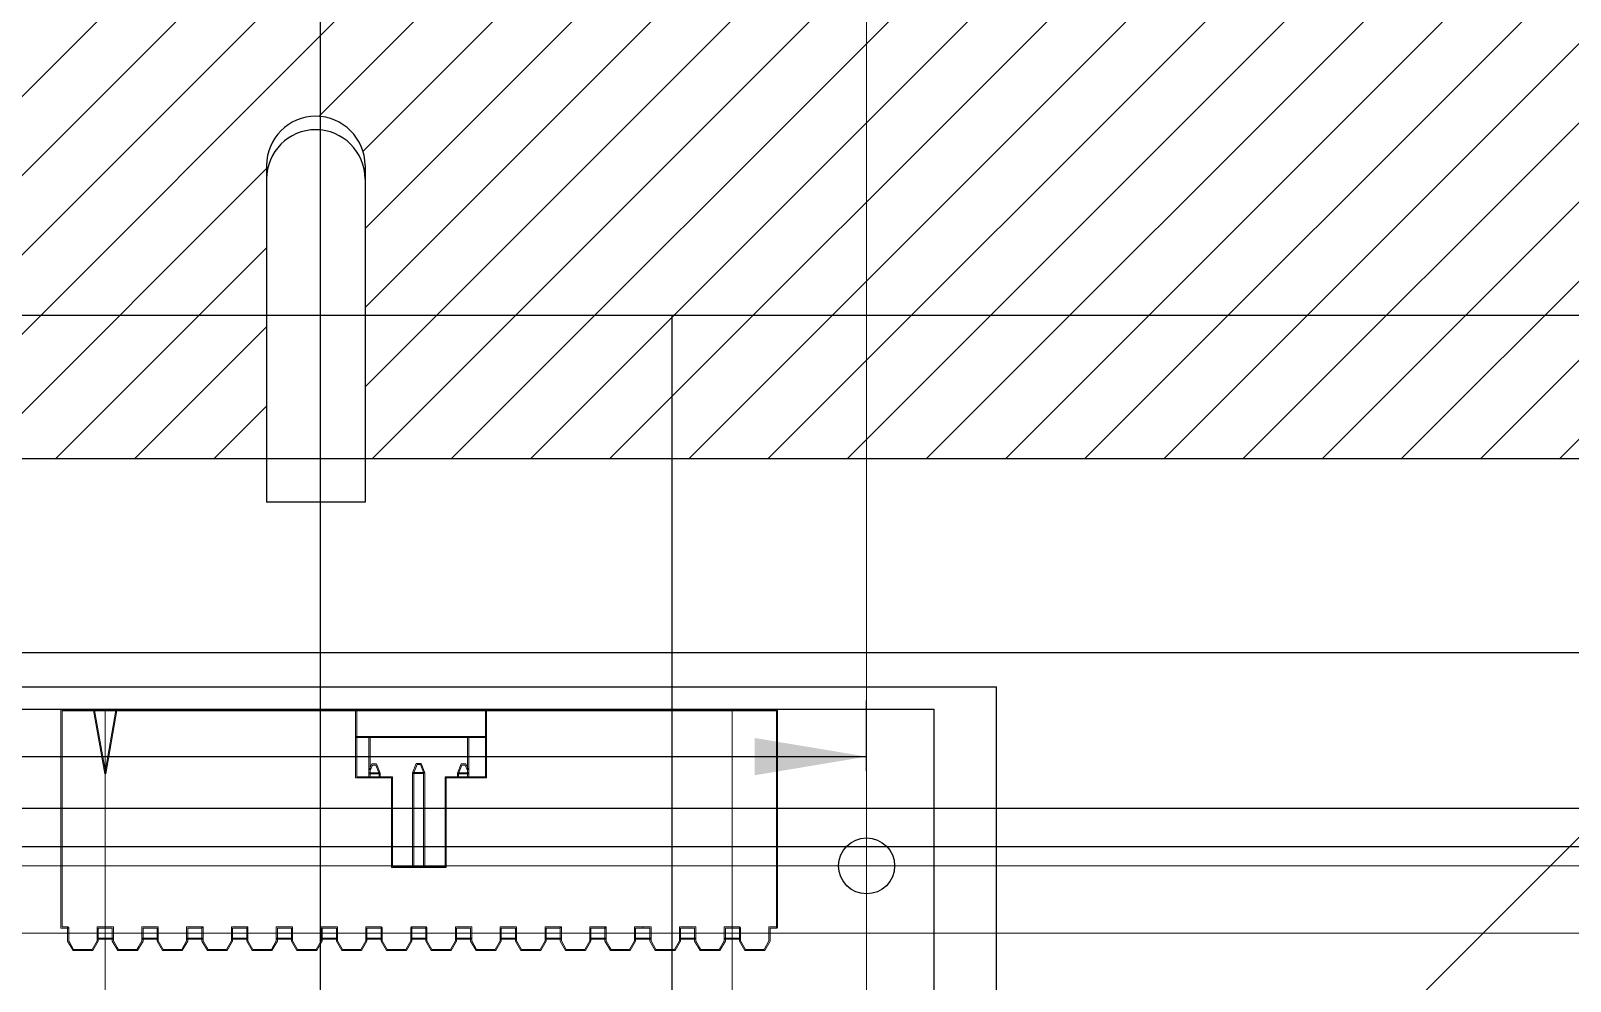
# Model space of a CAD drawing. Header units: inches. Extents: x -1.8 to 19, y -6.6 to 16.3.
# Drawn here: x 7.979 to 11.416, y 6.514 to 8.636 of the extents above; entities that cross this region are included whole.
import ezdxf

# ---------------------------------------------------------------- set-up
doc = ezdxf.new("R2010")
doc.units = ezdxf.units.IN
doc.header["$MEASUREMENT"] = 0
doc.linetypes.add('PHANTOMX2', pattern=[127, 63.5, -12.7, 12.7, -12.7, 12.7, -12.7])
for name, color, linetype, lineweight, true_color in [('carriage ribbon cable', 4, 'Continuous', 25, 0x00ffff), ('carriage shaft', 30, 'Continuous', 25, 0xff7f00), ('dimensions', 150, 'Continuous', 18, 0x0080ff), ('hidden ... bottom view', 16, 'Continuous', 25, 0x800000), ('hidden ... case construction', 56, 'Continuous', 25, 0x808000), ('hidden ... construction', 2, 'Continuous', 0, 0xffff00), ('hidden ... template', 178, 'Continuous', 25, 0x000000), ('top view', 7, 'Continuous', 25, 0xffffff), ('USB interface', 1, 'Continuous', 25, 0xff0000)]:
    doc.layers.add(name, color=color, linetype=linetype, lineweight=lineweight, true_color=true_color)

# ---------------------------------------------------------------- blocks, each defined once
blk = doc.blocks.new('CD_103635_T')
at = {"layer": 'USB interface', "linetype": 'Continuous', "lineweight": 9}
for p, q in [((-0.0991, 0.0111), (-0.0991, 0.4987)), ((-0.0991, 0.4987), (1.2, 0.4987)), ((1.2, 0.4962), (-0.0966, 0.4962)), ((-0.0966, 0.4962), (-0.0966, 0.0136)), ((-0.0264, 0.4972), (-0.024, 0.4976)), ((-0.0012, 0.3556), (-0.0264, 0.4972)), ((-0.024, 0.4976), (0.0012, 0.3561)), ((-0.0012, 0.3561), (0.0236, 0.4976)), ((0.026, 0.4972), (0.0012, 0.3556)), ((0.0236, 0.4976), (0.026, 0.4972)), ((0.5589, 0.3463), (0.5589, 0.4974)), ((0.5589, 0.4974), (0.5614, 0.4974)), ((0.5614, 0.4974), (0.5614, 0.3488)), ((0.8487, 0.3488), (0.8487, 0.4974)), ((0.8487, 0.4974), (0.8512, 0.4974)), ((0.8512, 0.4974), (0.8512, 0.3463)), ((1.0122, 0.4987), (1.5014, 0.4987)), ((1.0122, 0.4962), (1.0122, 0.4987)), ((1.4989, 0.4962), (1.0122, 0.4962)), ((1.2, 0.4987), (1.2, 0.4962)), ((1.3499, 0.4976), (1.3524, 0.4973)), ((1.4795, 0.4983), (1.4812, 0.4966)), ((1.4824, 0.4979), (1.4832, 0.497)), ((1.4989, 0.0124), (1.4989, 0.4962)), ((1.5014, 0.4987), (1.5014, 0.0124)), ((1.4997, 0.4809), (1.5006, 0.4801)), ((0.5602, 0.4388), (0.85, 0.4388)), ((0.5602, 0.4363), (0.5602, 0.4388)), ((0.85, 0.4363), (0.5602, 0.4363)), ((0.5887, 0.3476), (0.5887, 0.4376)), ((0.5887, 0.4376), (0.5911, 0.4376)), ((0.5911, 0.4376), (0.5911, 0.3476)), ((0.7121, 0.4388), (0.85, 0.4388)), ((0.7121, 0.4363), (0.7121, 0.4388)), ((0.85, 0.4363), (0.7121, 0.4363)), ((0.8091, 0.3476), (0.8091, 0.4376)), ((0.8091, 0.4376), (0.8116, 0.4376)), ((0.8116, 0.4376), (0.8116, 0.3476)), ((0.85, 0.4388), (0.85, 0.4363)), ((1.4997, 0.4467), (1.5006, 0.4458)), ((0.6862, 0.3578), (0.6944, 0.3787)), ((0.6944, 0.3787), (0.7052, 0.3787)), ((0.7052, 0.3787), (0.7133, 0.3581)), ((1.4997, 0.412), (1.5006, 0.4111)), ((0.0012, 0.3556), (-0.0012, 0.3561)), ((0.639, 0.3463), (0.5589, 0.3463)), ((0.5614, 0.3488), (0.6415, 0.3488)), ((0.5887, 0.3631), (0.5949, 0.3777)), ((0.5887, 0.3567), (0.5887, 0.3631)), ((0.5911, 0.3567), (0.5887, 0.3567)), ((0.5911, 0.3476), (0.5887, 0.3476)), ((0.5899, 0.3579), (0.6138, 0.3579)), ((0.5899, 0.3554), (0.5899, 0.3579)), ((0.6114, 0.3554), (0.5899, 0.3554)), ((0.5965, 0.3752), (0.5911, 0.3626)), ((0.5911, 0.3626), (0.5911, 0.3567)), ((0.5949, 0.3777), (0.6056, 0.3777)), ((0.6039, 0.3752), (0.5965, 0.3752)), ((0.6115, 0.3562), (0.6039, 0.3752)), ((0.6056, 0.3777), (0.6138, 0.3571)), ((0.6114, 0.3476), (0.6114, 0.3554)), ((0.6138, 0.3476), (0.6114, 0.3476)), ((0.6138, 0.3571), (0.6115, 0.3562)), ((0.6138, 0.3579), (0.6138, 0.3476)), ((0.639, 0.1466), (0.639, 0.3463)), ((0.6415, 0.3488), (0.6415, 0.149)), ((0.6862, 0.1478), (0.6862, 0.3578)), ((0.6874, 0.3564), (0.6874, 0.3588)), ((0.6874, 0.3588), (0.7134, 0.3588)), ((0.7109, 0.3564), (0.6874, 0.3564)), ((0.6961, 0.3762), (0.6887, 0.3574)), ((0.6887, 0.3574), (0.6887, 0.1478)), ((0.7035, 0.3762), (0.6961, 0.3762)), ((0.711, 0.3572), (0.7035, 0.3762)), ((0.7109, 0.1478), (0.7109, 0.3564)), ((0.7133, 0.3581), (0.711, 0.3572)), ((0.7134, 0.3588), (0.7134, 0.1478)), ((0.7587, 0.3488), (0.8487, 0.3488)), ((0.7587, 0.149), (0.7587, 0.3488)), ((0.8512, 0.3463), (0.7612, 0.3463)), ((0.7612, 0.3463), (0.7612, 0.1466)), ((0.7864, 0.3579), (0.8103, 0.3579)), ((0.7864, 0.3476), (0.7864, 0.3579)), ((0.7889, 0.3476), (0.7864, 0.3476)), ((0.7865, 0.3571), (0.7946, 0.3777)), ((0.7888, 0.3562), (0.7865, 0.3571)), ((0.7963, 0.3752), (0.7888, 0.3562)), ((0.8103, 0.3554), (0.7889, 0.3554)), ((0.7889, 0.3554), (0.7889, 0.3476)), ((0.7946, 0.3777), (0.8054, 0.3777)), ((0.8037, 0.3752), (0.7963, 0.3752)), ((0.8091, 0.3626), (0.8037, 0.3752)), ((0.8054, 0.3777), (0.8116, 0.3631)), ((0.8091, 0.3567), (0.8091, 0.3626)), ((0.8116, 0.3567), (0.8091, 0.3567)), ((0.8116, 0.3476), (0.8091, 0.3476)), ((0.8103, 0.3579), (0.8103, 0.3554)), ((0.8116, 0.3631), (0.8116, 0.3567)), ((1.4997, 0.3777), (1.5006, 0.3768)), ((1.4997, 0.3431), (1.5006, 0.3422)), ((1.4997, 0.3088), (1.5006, 0.3079)), ((1.4997, 0.2741), (1.5006, 0.2733)), ((1.4998, 0.2695), (1.5005, 0.2671)), ((0.76, 0.1466), (0.639, 0.1466)), ((0.6415, 0.149), (0.76, 0.149)), ((0.6887, 0.1478), (0.6862, 0.1478)), ((0.7134, 0.1478), (0.7109, 0.1478)), ((0.7125, 0.149), (0.7587, 0.149)), ((0.7125, 0.1466), (0.7125, 0.149)), ((0.7612, 0.1466), (0.7125, 0.1466)), ((0.76, 0.149), (0.76, 0.1466)), ((-0.083, 0.0111), (-0.0991, 0.0111)), ((-0.0966, 0.0136), (-0.083, 0.0136)), ((-0.0842, 0.0124), (-0.0817, 0.0124)), ((-0.0842, -0.0177), (-0.0842, 0.0124)), ((-0.083, 0.0136), (-0.083, 0.0111)), ((-0.0817, 0.0124), (-0.0817, -0.017)), ((-0.0182, -0.017), (-0.0182, 0.0136)), ((-0.0182, 0.0136), (0.0182, 0.0136)), ((0.0157, 0.0111), (-0.0157, 0.0111)), ((-0.0157, 0.0111), (-0.0157, -0.0177)), ((0.0157, -0.0177), (0.0157, 0.0111)), ((0.0182, 0.0136), (0.0182, -0.017)), ((0.0817, 0.0136), (0.1181, 0.0136)), ((0.0817, -0.017), (0.0817, 0.0136)), ((0.1156, 0.0111), (0.0842, 0.0111)), ((0.0842, 0.0111), (0.0842, -0.0177)), ((0.1156, -0.0177), (0.1156, 0.0111)), ((0.1181, 0.0136), (0.1181, -0.017)), ((0.1816, -0.017), (0.1816, 0.0136)), ((0.1816, 0.0136), (0.2184, 0.0136)), ((0.2159, 0.0111), (0.1841, 0.0111)), ((0.1841, 0.0111), (0.1841, -0.0177)), ((0.2159, 0.0124), (0.2184, 0.0124)), ((0.2159, -0.0177), (0.2159, 0.0124)), ((0.2159, -0.0177), (0.2159, 0.0111)), ((0.2184, 0.0136), (0.2184, -0.017)), ((0.2184, 0.0124), (0.2184, -0.017)), ((0.2815, 0.0136), (0.317, 0.0136)), ((0.2819, -0.017), (0.2819, 0.0136)), ((0.2819, 0.0136), (0.3183, 0.0136)), ((0.317, 0.0111), (0.284, 0.0111)), ((0.284, 0.0111), (0.284, -0.0177)), ((0.3158, 0.0111), (0.2844, 0.0111)), ((0.3158, -0.0177), (0.3158, 0.0111)), ((0.317, 0.0136), (0.317, 0.0111)), ((0.3183, 0.0136), (0.3183, -0.017)), ((0.3818, 0.0136), (0.4182, 0.0136)), ((0.3818, -0.017), (0.3818, 0.0136)), ((0.4157, 0.0111), (0.3843, 0.0111)), ((0.3843, 0.0111), (0.3843, -0.0177)), ((0.4157, -0.0177), (0.4157, 0.0111)), ((0.4182, 0.0136), (0.4182, -0.017)), ((0.4817, 0.0136), (0.5185, 0.0136)), ((0.4817, -0.017), (0.4817, 0.0136)), ((0.516, 0.0111), (0.4842, 0.0111)), ((0.4842, 0.0111), (0.4842, -0.0177)), ((0.516, -0.0177), (0.516, 0.0111)), ((0.5185, 0.0136), (0.5185, -0.017)), ((0.5816, 0.0136), (0.6171, 0.0136)), ((0.5816, -0.017), (0.5816, 0.0136)), ((0.6171, 0.0111), (0.5841, 0.0111)), ((0.5841, 0.0111), (0.5841, -0.0177)), ((0.6159, -0.0177), (0.6159, 0.0124)), ((0.6159, 0.0124), (0.6184, 0.0124)), ((0.6171, 0.0136), (0.6171, 0.0111)), ((0.6184, 0.0124), (0.6184, -0.017)), ((0.682, -0.017), (0.682, 0.0124)), ((0.682, 0.0124), (0.6844, 0.0124)), ((0.6832, 0.0136), (0.717, 0.0136)), ((0.6832, 0.0111), (0.6832, 0.0136)), ((0.717, 0.0111), (0.6832, 0.0111)), ((0.6844, 0.0124), (0.6844, -0.0177)), ((0.7158, -0.0177), (0.7158, 0.0124)), ((0.7158, 0.0124), (0.7183, 0.0124)), ((0.717, 0.0136), (0.717, 0.0111)), ((0.7183, 0.0124), (0.7183, -0.017)), ((0.7819, 0.0136), (0.8182, 0.0136)), ((0.7819, -0.017), (0.7819, 0.0136)), ((0.8157, 0.0111), (0.7843, 0.0111)), ((0.7843, 0.0111), (0.7843, -0.0177)), ((0.8157, -0.0177), (0.8157, 0.0111)), ((0.8182, 0.0136), (0.8182, -0.017)), ((0.8818, -0.017), (0.8818, 0.0136)), ((0.8818, 0.0136), (0.9185, 0.0136)), ((0.916, 0.0111), (0.8842, 0.0111)), ((0.8842, 0.0111), (0.8842, -0.0177)), ((0.916, -0.0177), (0.916, 0.0111)), ((0.9185, 0.0136), (0.9185, -0.017)), ((0.9821, 0.0136), (1.0184, 0.0136)), ((0.9821, -0.017), (0.9821, 0.0136)), ((1.0159, 0.0111), (0.9845, 0.0111)), ((0.9845, 0.0111), (0.9845, -0.0177)), ((1.0159, 0.0124), (1.0184, 0.0124)), ((1.0159, -0.0177), (1.0159, 0.0124)), ((1.0159, -0.0177), (1.0159, 0.0111)), ((1.0184, 0.0136), (1.0184, -0.017)), ((1.0184, 0.0124), (1.0184, -0.017)), ((1.082, -0.017), (1.082, 0.0136)), ((1.082, 0.0136), (1.1183, 0.0136)), ((1.082, 0.0136), (1.1171, 0.0136)), ((1.1171, 0.0111), (1.0845, 0.0111)), ((1.0845, 0.0111), (1.0845, -0.0177)), ((1.1158, 0.0111), (1.0845, 0.0111)), ((1.1158, 0.0124), (1.1183, 0.0124)), ((1.1158, -0.0177), (1.1158, 0.0124)), ((1.1158, -0.0177), (1.1158, 0.0111)), ((1.1171, 0.0136), (1.1171, 0.0111)), ((1.1183, 0.0136), (1.1183, -0.017)), ((1.1183, 0.0124), (1.1183, -0.017)), ((1.1819, 0.0136), (1.2186, 0.0136)), ((1.1819, -0.017), (1.1819, 0.0136)), ((1.1819, 0.0136), (1.2, 0.0136)), ((1.2161, 0.0111), (1.1843, 0.0111)), ((1.2, 0.0111), (1.1843, 0.0111)), ((1.1843, 0.0111), (1.1843, -0.0177)), ((1.2, 0.0136), (1.2, 0.0111)), ((1.2161, -0.0177), (1.2161, 0.0111)), ((1.2186, 0.0136), (1.2186, -0.017)), ((1.2822, 0.0136), (1.3185, 0.0136)), ((1.2822, -0.017), (1.2822, 0.0136)), ((1.316, 0.0111), (1.2847, 0.0111)), ((1.2847, 0.0111), (1.2847, -0.0177)), ((1.316, -0.0177), (1.316, 0.0111)), ((1.3185, 0.0136), (1.3185, -0.017)), ((1.3821, 0.0136), (1.4172, 0.0136)), ((1.3821, -0.017), (1.3821, 0.0136)), ((1.4172, 0.0111), (1.3846, 0.0111)), ((1.3846, 0.0111), (1.3846, -0.0177)), ((1.4159, 0.0124), (1.4184, 0.0124)), ((1.4159, -0.0177), (1.4159, 0.0124)), ((1.4172, 0.0136), (1.4172, 0.0111)), ((1.4184, 0.0124), (1.4184, -0.017)), ((1.482, -0.017), (1.482, 0.0136)), ((1.482, 0.0136), (1.5001, 0.0136)), ((1.5001, 0.0111), (1.4845, 0.0111)), ((1.4845, 0.0111), (1.4845, -0.0177)), ((1.5014, 0.0124), (1.4989, 0.0124)), ((1.5001, 0.0136), (1.5001, 0.0111)), ((-0.0721, -0.0388), (-0.0842, -0.0177)), ((-0.0817, -0.017), (-0.0707, -0.0363)), ((-0.0292, -0.0363), (-0.0182, -0.017)), ((-0.0157, -0.0177), (-0.0278, -0.0388)), ((-0.0169, -0.0136), (-0.0169, -0.0111)), ((-0.0169, -0.0111), (0.0169, -0.0111)), ((0.0169, -0.0136), (-0.0169, -0.0136)), ((0.0278, -0.0388), (0.0157, -0.0177)), ((0.0169, -0.0111), (0.0169, -0.0136)), ((0.0182, -0.017), (0.0292, -0.0363)), ((0.0707, -0.0363), (0.0817, -0.017)), ((0.0842, -0.0177), (0.0721, -0.0388)), ((0.083, -0.0111), (0.1168, -0.0111)), ((0.083, -0.0136), (0.083, -0.0111)), ((0.1168, -0.0136), (0.083, -0.0136)), ((0.1277, -0.0388), (0.1156, -0.0177)), ((0.1168, -0.0111), (0.1168, -0.0136)), ((0.1181, -0.017), (0.1291, -0.0363)), ((0.1706, -0.0363), (0.1816, -0.017)), ((0.1841, -0.0177), (0.172, -0.0388)), ((0.1829, -0.0136), (0.1829, -0.0111)), ((0.1829, -0.0111), (0.2171, -0.0111)), ((0.2171, -0.0136), (0.1829, -0.0136)), ((0.228, -0.0388), (0.2159, -0.0177)), ((0.2171, -0.0111), (0.2171, -0.0136)), ((0.2184, -0.017), (0.2294, -0.0363)), ((0.2709, -0.0363), (0.2819, -0.017)), ((0.284, -0.0177), (0.2719, -0.0388)), ((0.2832, -0.0111), (0.317, -0.0111)), ((0.2832, -0.0136), (0.2832, -0.0111)), ((0.317, -0.0136), (0.2832, -0.0136)), ((0.3279, -0.0388), (0.3158, -0.0177)), ((0.317, -0.0111), (0.317, -0.0136)), ((0.3183, -0.017), (0.3293, -0.0363)), ((0.3708, -0.0363), (0.3818, -0.017)), ((0.3843, -0.0177), (0.3722, -0.0388)), ((0.3831, -0.0111), (0.4169, -0.0111)), ((0.3831, -0.0136), (0.3831, -0.0111)), ((0.4169, -0.0136), (0.3831, -0.0136)), ((0.4278, -0.0388), (0.4157, -0.0177)), ((0.4169, -0.0111), (0.4169, -0.0136)), ((0.4182, -0.017), (0.4292, -0.0363)), ((0.4707, -0.0363), (0.4817, -0.017)), ((0.4842, -0.0177), (0.4721, -0.0388)), ((0.483, -0.0111), (0.5172, -0.0111)), ((0.483, -0.0136), (0.483, -0.0111)), ((0.5172, -0.0136), (0.483, -0.0136)), ((0.5281, -0.0388), (0.516, -0.0177)), ((0.5172, -0.0111), (0.5172, -0.0136)), ((0.5185, -0.017), (0.5295, -0.0363)), ((0.5706, -0.0363), (0.5816, -0.017)), ((0.5841, -0.0177), (0.572, -0.0388)), ((0.5829, -0.0111), (0.6171, -0.0111)), ((0.5829, -0.0136), (0.5829, -0.0111)), ((0.6171, -0.0136), (0.5829, -0.0136)), ((0.628, -0.0388), (0.6159, -0.0177)), ((0.6171, -0.0111), (0.6171, -0.0136)), ((0.6184, -0.017), (0.6294, -0.0363)), ((0.6709, -0.0363), (0.682, -0.017)), ((0.6844, -0.0177), (0.6724, -0.0388)), ((0.6832, -0.0111), (0.717, -0.0111)), ((0.6832, -0.0136), (0.6832, -0.0111)), ((0.717, -0.0136), (0.6832, -0.0136)), ((0.7279, -0.0388), (0.7158, -0.0177)), ((0.717, -0.0111), (0.717, -0.0136)), ((0.7183, -0.017), (0.7293, -0.0363)), ((0.7708, -0.0363), (0.7819, -0.017)), ((0.7843, -0.0177), (0.7723, -0.0388)), ((0.7831, -0.0111), (0.8169, -0.0111)), ((0.7831, -0.0136), (0.7831, -0.0111)), ((0.8169, -0.0136), (0.7831, -0.0136)), ((0.8278, -0.0388), (0.8157, -0.0177)), ((0.8169, -0.0111), (0.8169, -0.0136)), ((0.8182, -0.017), (0.8292, -0.0363)), ((0.8707, -0.0363), (0.8818, -0.017)), ((0.8842, -0.0177), (0.8722, -0.0388)), ((0.883, -0.0111), (0.9173, -0.0111)), ((0.883, -0.0136), (0.883, -0.0111)), ((0.9173, -0.0136), (0.883, -0.0136)), ((0.9281, -0.0388), (0.916, -0.0177)), ((0.9173, -0.0111), (0.9173, -0.0136)), ((0.9185, -0.017), (0.9295, -0.0363)), ((0.971, -0.0363), (0.9821, -0.017)), ((0.9845, -0.0177), (0.9725, -0.0388)), ((0.9833, -0.0111), (1.0172, -0.0111)), ((0.9833, -0.0136), (0.9833, -0.0111)), ((1.0172, -0.0136), (0.9833, -0.0136)), ((1.028, -0.0388), (1.0159, -0.0177)), ((1.0172, -0.0111), (1.0172, -0.0136)), ((1.0184, -0.017), (1.0294, -0.0363)), ((1.0709, -0.0363), (1.082, -0.017)), ((1.0845, -0.0177), (1.0724, -0.0388)), ((1.0832, -0.0136), (1.0832, -0.0111)), ((1.0832, -0.0111), (1.1171, -0.0111)), ((1.1171, -0.0136), (1.0832, -0.0136)), ((1.1279, -0.0388), (1.1158, -0.0177)), ((1.1171, -0.0111), (1.1171, -0.0136)), ((1.1183, -0.017), (1.1293, -0.0363)), ((1.1708, -0.0363), (1.1819, -0.017)), ((1.1843, -0.0177), (1.1723, -0.0388)), ((1.1831, -0.0111), (1.2174, -0.0111)), ((1.1831, -0.0136), (1.1831, -0.0111)), ((1.2174, -0.0136), (1.1831, -0.0136)), ((1.2282, -0.0388), (1.2161, -0.0177)), ((1.2174, -0.0111), (1.2174, -0.0136)), ((1.2186, -0.017), (1.2296, -0.0363)), ((1.2712, -0.0363), (1.2822, -0.017)), ((1.2847, -0.0177), (1.2726, -0.0388)), ((1.2834, -0.0111), (1.3173, -0.0111)), ((1.2834, -0.0136), (1.2834, -0.0111)), ((1.3173, -0.0136), (1.2834, -0.0136)), ((1.3281, -0.0388), (1.316, -0.0177)), ((1.3173, -0.0111), (1.3173, -0.0136)), ((1.3185, -0.017), (1.3296, -0.0363)), ((1.371, -0.0363), (1.3821, -0.017)), ((1.3846, -0.0177), (1.3725, -0.0388)), ((1.3833, -0.0136), (1.3833, -0.0111)), ((1.3833, -0.0111), (1.4172, -0.0111)), ((1.4172, -0.0136), (1.3833, -0.0136)), ((1.428, -0.0388), (1.4159, -0.0177)), ((1.4172, -0.0111), (1.4172, -0.0136)), ((1.4184, -0.017), (1.4295, -0.0363)), ((1.471, -0.0363), (1.482, -0.017)), ((1.4845, -0.0177), (1.4724, -0.0388)), ((-0.0278, -0.0388), (-0.0721, -0.0388)), ((-0.0707, -0.0363), (-0.0292, -0.0363)), ((0.0721, -0.0388), (0.0278, -0.0388)), ((0.0292, -0.0363), (0.0707, -0.0363)), ((0.172, -0.0388), (0.1277, -0.0388)), ((0.1291, -0.0363), (0.1706, -0.0363)), ((0.2719, -0.0388), (0.228, -0.0388)), ((0.2294, -0.0363), (0.2709, -0.0363)), ((0.3722, -0.0388), (0.3279, -0.0388)), ((0.3293, -0.0363), (0.3708, -0.0363)), ((0.4721, -0.0388), (0.4278, -0.0388)), ((0.4292, -0.0363), (0.4707, -0.0363)), ((0.572, -0.0388), (0.5281, -0.0388)), ((0.5295, -0.0363), (0.5706, -0.0363)), ((0.6724, -0.0388), (0.628, -0.0388)), ((0.6294, -0.0363), (0.6709, -0.0363)), ((0.7723, -0.0388), (0.7279, -0.0388)), ((0.7293, -0.0363), (0.7708, -0.0363)), ((0.8722, -0.0388), (0.8278, -0.0388)), ((0.8292, -0.0363), (0.8707, -0.0363)), ((0.9725, -0.0388), (0.9281, -0.0388)), ((0.9295, -0.0363), (0.971, -0.0363)), ((1.0724, -0.0388), (1.028, -0.0388)), ((1.0294, -0.0363), (1.0709, -0.0363)), ((1.1723, -0.0388), (1.1279, -0.0388)), ((1.1293, -0.0363), (1.1708, -0.0363)), ((1.2726, -0.0388), (1.2282, -0.0388)), ((1.2296, -0.0363), (1.2712, -0.0363)), ((1.3725, -0.0388), (1.3281, -0.0388)), ((1.3296, -0.0363), (1.371, -0.0363)), ((1.4724, -0.0388), (1.428, -0.0388)), ((1.4295, -0.0363), (1.471, -0.0363))]:
    blk.add_line(p, q, dxfattribs=at)

msp = doc.modelspace()

# ---------------------------------------------------------------- hatches: boundary and pattern name
at = {"layer": 'carriage ribbon cable'}
h = msp.add_hatch(dxfattribs=at)
h.set_pattern_fill('ANSI31', color=256, style=0, pattern_type=0)
edge = h.paths.add_edge_path(flags=0)
edge.add_line((12.9658, 7.9692), (13.255, 7.68))
edge.add_line((13.255, 7.68), (13.255, 4.095))
edge.add_line((13.255, 4.095), (12.125, 4.095))
edge.add_line((12.125, 4.095), (12.125, 7.34))
edge.add_line((12.125, 7.34), (12.225, 7.34))
edge.add_line((12.225, 7.34), (12.225, 7.78))
edge.add_line((12.225, 7.78), (11.785, 7.78))
edge.add_line((11.785, 7.78), (11.785, 7.68))
edge.add_line((11.785, 7.68), (8.725, 7.68))
edge.add_line((8.725, 7.68), (8.725, 8.335))
edge.add_arc((8.615, 8.335), 0.11, 0, 180)
edge.add_line((8.505, 8.335), (8.505, 7.68))
edge.add_line((8.505, 7.68), (1.215, 7.68))
edge.add_line((1.215, 7.68), (1.215, 8.81))
edge.add_line((1.215, 8.81), (12.125, 8.81))
edge.add_line((12.125, 8.81), (12.4142, 8.5208))
edge.add_line((12.4142, 8.5208), (12.2816, 8.3881))
edge.add_line((12.2816, 8.3881), (12.8331, 7.8366))
edge.add_line((12.8331, 7.8366), (12.9658, 7.9692))

# ---------------------------------------------------------------- linework, layer by layer
for p, q in [((8.505, 8.335), (8.505, 7.68)), ((8.725, 8.335), (8.725, 7.68)), ((8.505, 7.68), (1.215, 7.68)), ((11.785, 7.68), (8.725, 7.68))]:
    msp.add_line(p, q, dxfattribs=at)
msp.add_arc((8.615, 8.335), 0.11, 0, 180, dxfattribs=at)
at = {"layer": 'carriage shaft'}
for p, q in [((0.715, 7.248), (16.475, 7.248)), ((0.715, 6.815), (16.475, 6.815))]:
    msp.add_line(p, q, dxfattribs=at)
at = {"layer": 'dimensions', "linetype": 'PHANTOMX2'}
msp.add_line((9.845, 9.0174), (9.845, -0.9508), dxfattribs=at)
at = {"layer": 'hidden ... bottom view'}
for p, q in [((8.505, 8.335), (8.505, 7.68)), ((8.725, 8.335), (8.725, 7.68)), ((8.725, 7.68), (8.505, 7.68))]:
    msp.add_line(p, q, dxfattribs=at)
msp.add_arc((8.615, 8.335), 0.11, 0, 180, dxfattribs=at)
at = {"layer": 'hidden ... case construction'}
for p, q in [((8.625, 16.152), (8.625, 0)), ((17.5, 8), (-0.25, 8)), ((9.41, 8), (9.41, 0)), ((17.25, 6.9), (0, 6.9))]:
    msp.add_line(p, q, dxfattribs=at)
at = {"layer": 'hidden ... construction'}
for p, q in [((8.145, 7.1215), (8.145, 4.7715)), ((9.545, 7.1215), (9.545, 4.7715)), ((9.845, 7.1215), (9.845, 4.7715)), ((14.6, 6.7715), (5.595, 6.7715)), ((14.6, 6.6215), (5.595, 6.6215))]:
    msp.add_line(p, q, dxfattribs=at)
msp.add_xline((14.6, 10), (-0.7071068, -0.7071068), dxfattribs=at)
msp.add_ray((8.625, 10), (0, -1), dxfattribs=at)
at = {"layer": 'hidden ... template'}
for p, q in [((5.435, 7.1715), (10.135, 7.1715)), ((10.135, 4.6715), (10.135, 7.1715)), ((9.845, 6.984), (9.845, 7.1404)), ((5.745, 7.0154), (9.845, 7.0154))]:
    msp.add_line(p, q, dxfattribs=at)
at = {"layer": 'hidden ... template', "lineweight": 9}
for p, q in [((9.845, 6.6215), (9.845, 6.9215)), ((9.695, 6.7715), (9.995, 6.7715))]:
    msp.add_line(p, q, dxfattribs=at)
msp.add_circle((9.845, 6.7715), 0.0625, dxfattribs=at)
at = {"layer": 'hidden ... template'}
msp.add_solid([(9.845, 7.0154), (9.595, 6.9738), (9.595, 7.057)], dxfattribs=at)
at = {"layer": 'top view'}
for p, q in [((8.505, 8.335), (8.505, 7.5835)), ((8.725, 8.335), (8.725, 7.5835)), ((8.725, 7.5835), (8.505, 7.5835))]:
    msp.add_line(p, q, dxfattribs=at)
for centre in [(8.615, 8.335), (8.615, 8.305)]:
    msp.add_arc(centre, 0.11, 0, 180, dxfattribs=at)
at = {"layer": 'USB interface'}
for p, q in [((5.595, 7.1215), (9.995, 7.1215)), ((9.995, 7.1215), (9.995, 4.7715))]:
    msp.add_line(p, q, dxfattribs=at)
msp.add_circle((9.845, 6.7715), 0.0625, dxfattribs=at)

# ---------------------------------------------------------------- block references
at = {"layer": 'USB interface', "lineweight": 9}
msp.add_blockref('CD_103635_T', (8.145, 6.6215), dxfattribs=at)

doc.saveas('drawing.dxf')
